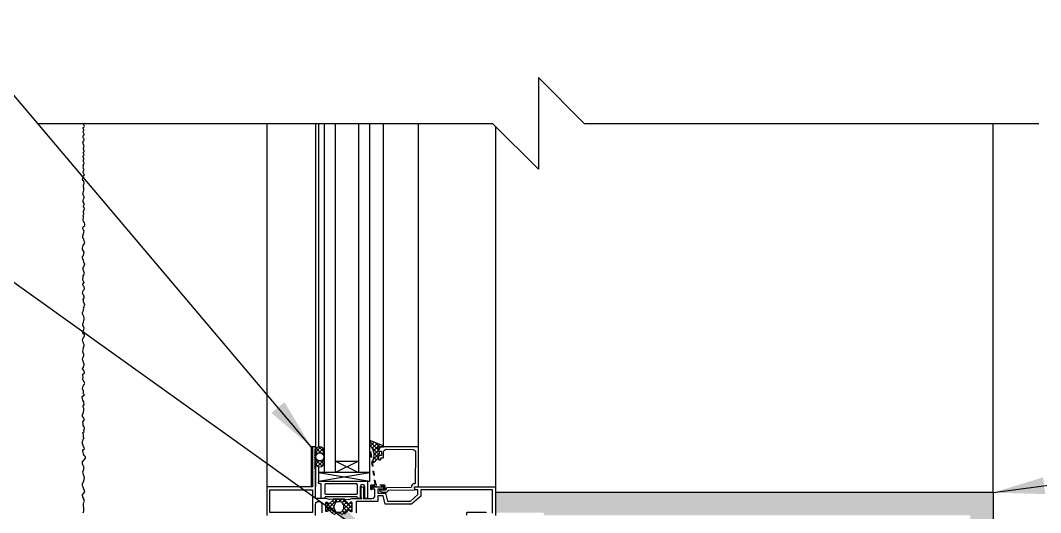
# Model space of a CAD drawing. Header units: inches. Extents: x 2854 to 3090, y 372 to 469.
# Drawn here: x 3048.29 to 3070.58, y 429.51 to 440.26 of the extents above; entities that cross this region are included whole.
import ezdxf

# ---------------------------------------------------------------- set-up
doc = ezdxf.new("R2010")
doc.units = ezdxf.units.IN
doc.header["$LTSCALE"] = 0.5
doc.header["$MEASUREMENT"] = 0
doc.linetypes.add('HIDDEN2', pattern=[0.1875, 0.125, -0.0625])
for name, color, linetype in [('HATCH', 12, 'CONTINUOUS'), ('LINE18', 9, 'CONTINUOUS'), ('line25', 2, 'CONTINUOUS'), ('LINE9', 9, 'CONTINUOUS'), ('TEXT', 4, 'CONTINUOUS')]:
    doc.layers.add(name, color=color, linetype=linetype)
doc.styles.add('DIM', font='romans.shx', dxfattribs={"width": 0.7})
doc.dimstyles.new('ext_12', dxfattribs={"dimscale": 12, "dimtxt": 0.09375, "dimasz": 0.09375, "dimexe": 0.09375, "dimexo": 0.0625, "dimgap": 0.0625, "dimtad": 1, "dimdec": 1, "dimzin": 3, "dimdsep": 46, "dimlunit": 4, "dimtxsty": 'DIM', "dimcen": 0.09, "dimdle": 0.09375, "dimclrt": 4, "dimadec": 0, "dimazin": 0, "dimtfac": 1, "dimtdec": 1, "dimtmove": 2, "dimatfit": 3, "dimfxl": 1, "dimfrac": 2, "dimtolj": 1, "dimtzin": 0, "dimarcsym": 0})

msp = doc.modelspace()

# ---------------------------------------------------------------- hatches: boundary and pattern name
at = {"layer": 'HATCH'}
h = msp.add_hatch(dxfattribs=at)
h.set_pattern_fill('ANSI37', color=256, scale=0.5, style=0)
h.set_pattern_definition([(45, (334.283646, -93.614926), (-0.0441941738, 0.0441941738), []), (135, (334.283646, -93.614926), (-0.0441941738, -0.0441941738), [])])
h.paths.add_polyline_path([(3054.927, 430.609), (3054.927, 430.856, 0.973119), (3054.737, 430.861), (3054.737, 430.609, 1.00028)])
h.paths.add_polyline_path([(3054.744, 430.732, -1), (3054.919, 430.732, -1)], flags=16)
h.paths.add_polyline_path([(3056.098, 430.95), (3056.222, 430.95, 0.392741), (3056.203, 430.976), (3055.927, 431.087), (3055.927, 430.982, -0.314564), (3055.981, 430.639), (3055.985, 430.613), (3056.011, 430.613, 0.149443), (3056.114, 430.732), (3056.114, 430.732, -0.192913), (3056.122, 430.753, 0.089226), (3056.136, 430.847), (3056.117, 430.85, -0.315299), (3056.115, 430.853)])
h.paths.add_polyline_path([(3055.46, 429.571, -0.772598), (3055.485, 429.557, 0.343149), (3055.489, 429.545), (3055.506, 429.536, 0.131652), (3055.51, 429.535), (3055.528, 429.535, 0.414214), (3055.536, 429.543), (3055.536, 429.732, 0.414214), (3055.528, 429.74), (3055.51, 429.74, 0.131652), (3055.506, 429.739), (3055.489, 429.73, 0.343149), (3055.485, 429.718, -0.772598), (3055.46, 429.703), (3055.352, 429.811), (3055.146, 429.811), (3055.038, 429.703, -0.772598), (3055.013, 429.718, 0.343149), (3055.009, 429.73), (3054.993, 429.739, 0.131652), (3054.989, 429.74), (3054.97, 429.74, 0.414214), (3054.962, 429.732), (3054.962, 429.543, 0.414214), (3054.97, 429.535), (3054.989, 429.535, 0.131652), (3054.993, 429.536), (3055.009, 429.545, 0.343149), (3055.013, 429.557, -0.772598), (3055.038, 429.571), (3055.146, 429.464), (3055.352, 429.464)])
h.paths.add_polyline_path([(3055.277, 429.752), (3055.222, 429.752, 0.323848), (3055.165, 429.711, 0.326502), (3055.165, 429.564, 0.323848), (3055.222, 429.522), (3055.277, 429.522, 0.323848), (3055.334, 429.564, 0.326502), (3055.334, 429.711, 0.323848)], flags=16)
h = msp.add_hatch(dxfattribs=at)
h.set_pattern_fill('AR-SAND', color=256, scale=0.25, style=0)
h.set_pattern_definition([(37.5, (248.96365, 36.8793), (-0.01574834, 0.48170594), [0, -0.38, 0, -0.425, 0, -0.40625]), (7.5, (248.96365, 36.8793), (0.44244418, 0.70553652), [0, -0.205, 0, -0.3425, 0, -0.13125]), (327.5, (248.65615, 36.8793), (0.778535465, 0.001414763), [0, -0.125, 0, -0.45, 0, -0.5875]), (317.5, (248.65615, 36.8793), (0.75153165, 0.21941889), [0, -0.0625, 0, -0.295, 0, -0.3375])])
h.paths.add_polyline_path([(3069.547, 429.952), (3058.672, 429.952), (3058.672, 429.452, -0.414214), (3058.734, 429.514), (3059.703, 429.514, -1), (3059.703, 429.452), (3069.547, 429.452)])
h.paths.add_polyline_path([(3069.547, 429.452), (3069.047, 429.452), (3069.047, 411.222), (3069.547, 411.222)])

# ---------------------------------------------------------------- linework, layer by layer
for p, q in [((3053.672, 438.013), (3053.672, 430.075)), ((3054.737, 438.013), (3054.737, 430.075)), ((3054.802, 438.013), (3054.802, 430.946)), ((3056.223, 430.95), (3056.223, 438.013)), ((3056.986, 430.95), (3056.986, 438.013)), ((3058.672, 437.949), (3058.672, 430.075)), ((3069.547, 429.952), (3069.547, 438.013)), ((3054.802, 430.519), (3054.802, 430.169)), ((3054.802, 430.389), (3055.927, 430.202)), ((3054.802, 430.202), (3055.927, 430.389)), ((3055.377, 429.811), (3055.122, 429.811))]:
    msp.add_line(p, q, dxfattribs=at)
msp.add_lwpolyline([(3049.66, 429.511), (3049.667, 429.531), (3049.675, 429.547), (3049.676, 429.569), (3049.674, 429.598), (3049.672, 429.617), (3049.666, 429.656), (3049.667, 429.709), (3049.676, 429.732), (3049.686, 429.766), (3049.672, 429.805), (3049.663, 429.831), (3049.652, 429.848), (3049.648, 429.9), (3049.664, 429.934), (3049.695, 429.966), (3049.683, 430.013), (3049.651, 430.085), (3049.646, 430.116), (3049.645, 430.152), (3049.673, 430.201), (3049.677, 430.216), (3049.689, 430.265), (3049.684, 430.306), (3049.673, 430.319), (3049.67, 430.336), (3049.661, 430.373), (3049.653, 430.406), (3049.665, 430.441), (3049.671, 430.454), (3049.674, 430.473), (3049.675, 430.52), (3049.663, 430.529), (3049.653, 430.556), (3049.648, 430.579), (3049.647, 430.621), (3049.671, 430.659), (3049.679, 430.667), (3049.71, 430.702), (3049.709, 430.734), (3049.687, 430.757), (3049.666, 430.788), (3049.658, 430.817), (3049.655, 430.869), (3049.67, 430.889), (3049.69, 430.909), (3049.682, 430.935), (3049.67, 430.959), (3049.657, 430.981), (3049.646, 431.016), (3049.646, 431.051), (3049.646, 431.071), (3049.656, 431.102), (3049.66, 431.117), (3049.678, 431.142), (3049.667, 431.157), (3049.668, 431.226), (3049.662, 431.232), (3049.651, 431.267), (3049.678, 431.287), (3049.677, 431.302), (3049.686, 431.353), (3049.68, 431.385), (3049.66, 431.416), (3049.657, 431.45), (3049.651, 431.496), (3049.68, 431.535), (3049.685, 431.546), (3049.673, 431.568), (3049.659, 431.598), (3049.647, 431.617), (3049.644, 431.648), (3049.656, 431.688), (3049.663, 431.711), (3049.675, 431.75), (3049.674, 431.785), (3049.66, 431.819), (3049.66, 431.842), (3049.678, 431.878), (3049.677, 431.919), (3049.674, 431.932), (3049.653, 431.969), (3049.648, 431.996), (3049.634, 432.048), (3049.691, 432.085), (3049.669, 432.105), (3049.666, 432.166), (3049.647, 432.22), (3049.654, 432.264), (3049.668, 432.293), (3049.678, 432.311), (3049.693, 432.339), (3049.672, 432.383), (3049.656, 432.404), (3049.65, 432.424), (3049.653, 432.447), (3049.658, 432.462), (3049.651, 432.51), (3049.652, 432.535), (3049.671, 432.553), (3049.685, 432.562), (3049.689, 432.577), (3049.674, 432.616), (3049.654, 432.632), (3049.646, 432.652), (3049.663, 432.693), (3049.669, 432.702), (3049.682, 432.733), (3049.681, 432.757), (3049.669, 432.791), (3049.659, 432.828), (3049.649, 432.839), (3049.648, 432.862), (3049.651, 432.897), (3049.664, 432.921), (3049.677, 432.942), (3049.675, 432.969), (3049.658, 433.004), (3049.653, 433.027), (3049.659, 433.065), (3049.666, 433.109), (3049.669, 433.128), (3049.684, 433.16), (3049.681, 433.177), (3049.67, 433.207), (3049.663, 433.221), (3049.651, 433.254), (3049.642, 433.294), (3049.657, 433.321), (3049.662, 433.33), (3049.684, 433.356), (3049.686, 433.375), (3049.686, 433.401), (3049.666, 433.403), (3049.659, 433.426), (3049.645, 433.455), (3049.659, 433.476), (3049.67, 433.494), (3049.675, 433.51), (3049.681, 433.539), (3049.655, 433.608), (3049.653, 433.628), (3049.663, 433.672), (3049.677, 433.701), (3049.682, 433.74), (3049.678, 433.768), (3049.671, 433.793), (3049.665, 433.809), (3049.649, 433.841), (3049.642, 433.86), (3049.642, 433.884), (3049.654, 433.901), (3049.669, 433.927), (3049.667, 433.96), (3049.672, 433.97), (3049.669, 433.991), (3049.681, 434.009), (3049.687, 434.038), (3049.692, 434.055), (3049.679, 434.08), (3049.666, 434.126), (3049.664, 434.143), (3049.66, 434.166), (3049.68, 434.205), (3049.682, 434.222), (3049.67, 434.267), (3049.655, 434.286), (3049.647, 434.303), (3049.652, 434.336), (3049.659, 434.355), (3049.667, 434.368), (3049.683, 434.386), (3049.688, 434.41), (3049.684, 434.443), (3049.675, 434.453), (3049.666, 434.462), (3049.651, 434.486), (3049.654, 434.501), (3049.678, 434.536), (3049.672, 434.547), (3049.66, 434.576), (3049.649, 434.611), (3049.661, 434.646), (3049.661, 434.667), (3049.66, 434.684), (3049.678, 434.718), (3049.685, 434.733), (3049.684, 434.756), (3049.676, 434.778), (3049.666, 434.799), (3049.66, 434.818), (3049.657, 434.85), (3049.659, 434.872), (3049.673, 434.891), (3049.689, 434.924), (3049.696, 434.947), (3049.674, 434.97), (3049.671, 434.992), (3049.666, 435.028), (3049.655, 435.038), (3049.647, 435.104), (3049.665, 435.131), (3049.67, 435.139), (3049.674, 435.164), (3049.681, 435.202), (3049.658, 435.241), (3049.644, 435.262), (3049.648, 435.292), (3049.655, 435.32), (3049.656, 435.35), (3049.689, 435.389), (3049.693, 435.407), (3049.687, 435.427), (3049.679, 435.452), (3049.676, 435.488), (3049.655, 435.507), (3049.649, 435.528), (3049.652, 435.55), (3049.664, 435.598), (3049.665, 435.603), (3049.671, 435.637), (3049.68, 435.668), (3049.661, 435.698), (3049.654, 435.721), (3049.656, 435.752), (3049.694, 435.786), (3049.694, 435.803), (3049.695, 435.815), (3049.687, 435.839), (3049.663, 435.872), (3049.656, 435.899), (3049.658, 435.922), (3049.668, 435.953), (3049.666, 435.981), (3049.657, 435.997), (3049.662, 436.003), (3049.668, 436.013), (3049.675, 436.021), (3049.676, 436.036), (3049.671, 436.049), (3049.667, 436.058), (3049.663, 436.072), (3049.669, 436.086), (3049.683, 436.129), (3049.691, 436.161), (3049.667, 436.182), (3049.669, 436.206), (3049.678, 436.244), (3049.679, 436.261), (3049.658, 436.297), (3049.661, 436.326), (3049.669, 436.357), (3049.683, 436.387), (3049.683, 436.401), (3049.671, 436.427), (3049.665, 436.436), (3049.657, 436.452), (3049.654, 436.475), (3049.656, 436.494), (3049.665, 436.526), (3049.677, 436.552), (3049.677, 436.574), (3049.671, 436.607), (3049.666, 436.628), (3049.665, 436.643), (3049.665, 436.663), (3049.673, 436.689), (3049.683, 436.706), (3049.671, 436.749), (3049.648, 436.771), (3049.655, 436.816), (3049.662, 436.847), (3049.665, 436.861), (3049.685, 436.89), (3049.677, 436.907), (3049.665, 436.93), (3049.66, 436.954), (3049.667, 436.977), (3049.674, 436.989), (3049.678, 437), (3049.672, 437.017), (3049.666, 437.027), (3049.662, 437.034), (3049.665, 437.065), (3049.659, 437.095), (3049.672, 437.114), (3049.672, 437.121), (3049.681, 437.149), (3049.676, 437.159), (3049.667, 437.172), (3049.662, 437.185), (3049.665, 437.206), (3049.665, 437.209), (3049.67, 437.225), (3049.672, 437.235), (3049.671, 437.247), (3049.657, 437.283), (3049.662, 437.304), (3049.684, 437.329), (3049.677, 437.343), (3049.667, 437.364), (3049.667, 437.386), (3049.679, 437.4), (3049.679, 437.406), (3049.679, 437.419), (3049.676, 437.427), (3049.666, 437.438), (3049.664, 437.448), (3049.669, 437.463), (3049.671, 437.472), (3049.667, 437.498), (3049.676, 437.505), (3049.679, 437.513), (3049.671, 437.547), (3049.661, 437.562), (3049.656, 437.571), (3049.658, 437.588), (3049.655, 437.609), (3049.666, 437.622), (3049.674, 437.632), (3049.68, 437.646), (3049.672, 437.68), (3049.666, 437.689), (3049.656, 437.704), (3049.658, 437.72), (3049.658, 437.741), (3049.675, 437.759), (3049.68, 437.767), (3049.678, 437.779), (3049.675, 437.79), (3049.668, 437.799), (3049.663, 437.805), (3049.657, 437.833), (3049.668, 437.848), (3049.674, 437.866), (3049.671, 437.883), (3049.66, 437.894), (3049.661, 437.924), (3049.682, 437.938), (3049.691, 437.954), (3049.68, 437.97), (3049.672, 437.983), (3049.661, 437.995), (3049.67, 438.013)], dxfattribs=at)
for points in [[(3056.098, 430.95), (3056.223, 430.95), (3056.223, 430.953, 0.36397), (3056.203, 430.976), (3055.927, 431.087), (3055.927, 430.982, -0.314564), (3055.981, 430.639), (3055.985, 430.613), (3056.011, 430.613, 0.264552), (3056.136, 430.847), (3056.117, 430.85, -0.315299), (3056.115, 430.853)], [(3054.737, 430.861), (3054.737, 430.609, 1), (3054.927, 430.609), (3054.927, 430.856, 0.973119)], [(3055.329, 429.721, 0.273456), (3055.277, 429.752), (3055.222, 429.752, 0.273456), (3055.169, 429.721), (3055.156, 429.698, 0.256981), (3055.156, 429.577), (3055.169, 429.554, 0.273456), (3055.222, 429.522), (3055.277, 429.522, 0.273456), (3055.329, 429.554), (3055.342, 429.577, 0.256981), (3055.342, 429.698)]]:
    msp.add_lwpolyline(points, format="xyb", close=True, dxfattribs=at)
msp.add_circle((3054.832, 430.732), 0.0875, dxfattribs=at)
at = {"layer": 'LINE18'}
for p, q in [((3054.927, 438.013), (3054.927, 430.389)), ((3055.927, 430.389), (3055.927, 438.013)), ((3054.643, 430.95), (3054.643, 430.075)), ((3054.737, 430.95), (3054.643, 430.95)), ((3054.643, 430.075), (3053.687, 430.075))]:
    msp.add_line(p, q, dxfattribs=at)
for points in [[(3055.129, 429.481), (3055.038, 429.571, 0.772598), (3055.013, 429.557, -0.343149), (3055.009, 429.545), (3054.993, 429.536, -0.131652), (3054.989, 429.535), (3054.97, 429.535, -0.414214), (3054.962, 429.543), (3054.962, 429.732, -0.414214), (3054.97, 429.74), (3054.989, 429.74, -0.131652), (3054.993, 429.739), (3055.009, 429.73, -0.343149), (3055.013, 429.718, 0.772598), (3055.038, 429.703), (3055.129, 429.794, 0.713293), (3055.121, 429.811), (3055.044, 429.801), (3054.959, 429.824, 0.065543), (3054.952, 429.825), (3054.737, 429.825), (3054.737, 430.46), (3054.717, 430.48), (3054.737, 430.5), (3054.717, 430.52), (3054.737, 430.54), (3054.717, 430.56), (3054.737, 430.58), (3054.717, 430.6), (3054.737, 430.62), (3054.717, 430.64), (3054.737, 430.66), (3054.717, 430.68), (3054.737, 430.7), (3054.717, 430.72), (3054.737, 430.74), (3054.717, 430.76), (3054.737, 430.78), (3054.717, 430.8), (3054.737, 430.82), (3054.717, 430.84), (3054.737, 430.86), (3054.717, 430.88), (3054.737, 430.9), (3054.737, 430.95), (3054.672, 430.95), (3054.672, 430.075), (3053.672, 430.075), (3053.672, 429.45)], [(3055.369, 429.481), (3055.46, 429.571, -0.772598), (3055.485, 429.557, 0.343149), (3055.489, 429.545), (3055.506, 429.536, 0.131652), (3055.51, 429.535), (3055.528, 429.535, 0.414214), (3055.536, 429.543), (3055.536, 429.732, 0.414214), (3055.528, 429.74), (3055.51, 429.74, 0.131652), (3055.506, 429.739), (3055.489, 429.73, 0.343149), (3055.485, 429.718, -0.772598), (3055.46, 429.703), (3055.369, 429.794, -0.713293), (3055.378, 429.811), (3055.455, 429.801), (3055.539, 429.824, -0.065543), (3055.546, 429.825), (3055.748, 429.825), (3055.738, 429.842), (3055.738, 430.075), (3055.788, 430.075), (3055.788, 429.842), (3055.778, 429.825), (3055.974, 429.825, 0.414214), (3056.036, 429.887), (3056.036, 430.025), (3055.974, 430.025), (3055.974, 430.033, -0.325505), (3055.994, 430.062), (3056.036, 430.075), (3056.208, 430.075, -0.414214), (3056.223, 430.06), (3056.223, 430.04, -0.414214), (3056.208, 430.025), (3056.101, 430.025), (3056.101, 429.942), (3056.265, 429.942), (3056.312, 429.767), (3056.812, 429.767), (3056.973, 429.907), (3056.973, 430.01), (3056.921, 430.01, -0.36397), (3056.911, 430.018), (3056.903, 430.063, -0.466308), (3056.913, 430.075), (3058.672, 430.075), (3058.672, 429.45)], [(3058.607, 429.5), (3058.607, 430.01), (3057.038, 430.01), (3057.038, 429.876), (3056.835, 429.702), (3056.262, 429.702), (3056.215, 429.877), (3056.101, 429.877), (3056.101, 429.76), (3055.627, 429.76), (3055.627, 429.508, -0.414214)], [(3054.737, 429.45), (3054.737, 429.692, -1), (3054.872, 429.692), (3054.872, 429.508, 0.414214)], [(3058.047, 429.46), (3058.047, 429.515, -0.414214), (3058.057, 429.525), (3058.452, 429.525, -0.414214), (3058.462, 429.515), (3058.462, 429.51, 0.414214)]]:
    msp.add_lwpolyline(points, format="xyb", dxfattribs=at)
at = {"layer": 'LINE18', "linetype": 'HIDDEN2'}
msp.add_lwpolyline([(3055.971, 430.09), (3056.226, 430.09, -0.414214), (3056.231, 430.085), (3056.231, 430.03, 1), (3056.256, 430.03), (3056.256, 430.102, 0.414214), (3056.243, 430.115), (3056.071, 430.115, -0.370632), (3056.059, 430.125), (3055.952, 430.828, 0.995096), (3055.934, 430.825), (3056.032, 430.129, -0.455835), (3056.02, 430.115), (3055.953, 430.115, 0.414214), (3055.941, 430.102), (3055.941, 430.03, 1), (3055.966, 430.03), (3055.966, 430.085, -0.414214)], format="xyb", close=True, dxfattribs=at)
at = {"layer": 'LINE18'}
for points in [[(3056.164, 430.697, -0.414214), (3056.179, 430.712), (3056.211, 430.712, 0.414214), (3056.226, 430.727), (3056.226, 430.837, -0.418403), (3056.288, 430.899), (3056.866, 430.891, -0.413933), (3056.925, 430.83), (3056.916, 430.16, -0.407793), (3056.901, 430.145, 0.413876), (3056.832, 430.074, -0.412234), (3056.817, 430.059), (3056.299, 430.052, 0.339454), (3056.284, 430.04), (3056.276, 430.006), (3056.168, 430.005), (3056.168, 430.01, 1), (3056.138, 430.01), (3056.138, 430.003, 0.372719), (3056.165, 429.974), (3056.185, 429.971), (3056.27, 429.96, 0.380036), (3056.325, 429.998), (3056.326, 430.002), (3056.895, 430.01, 0.457705), (3056.909, 430.028), (3056.902, 430.075), (3056.986, 430.075), (3056.986, 430.95), (3056.166, 430.95, 0.267949), (3056.153, 430.943), (3056.116, 430.879, 0.57735), (3056.129, 430.856), (3056.176, 430.856), (3056.176, 430.762), (3056.144, 430.762, 0.414214), (3056.114, 430.732), (3056.114, 430.678, 0.414214), (3056.129, 430.663), (3056.149, 430.663, 0.414214), (3056.164, 430.678)], [(3055.813, 429.835), (3055.813, 430.075, 1), (3055.713, 430.075), (3055.713, 429.835, -0.414214), (3055.703, 429.825), (3055.661, 429.825, -0.414214), (3055.651, 429.835), (3055.651, 429.846, 0.414214), (3055.641, 429.856), (3054.954, 429.856, 0.414214), (3054.944, 429.846), (3054.944, 429.835, -0.414214), (3054.934, 429.825), (3054.874, 429.825, -0.414214), (3054.864, 429.835), (3054.864, 430.14), (3054.833, 430.14, -1), (3054.833, 430.202), (3055.875, 430.202), (3055.875, 429.835, -0.414214), (3055.865, 429.825), (3055.823, 429.825, -0.414214)], [(3054.959, 430.14, 0.414214), (3054.944, 430.125), (3054.944, 429.933, 0.414214), (3054.959, 429.918), (3055.636, 429.918, 0.414214), (3055.651, 429.933), (3055.651, 430.125, 0.414214), (3055.636, 430.14)]]:
    msp.add_lwpolyline(points, format="xyb", close=True, dxfattribs=at)
for points in [[(3055.177, 430.389), (3055.177, 430.639), (3055.677, 430.639), (3055.677, 430.389)], [(3054.802, 430.202), (3055.927, 430.202), (3055.927, 430.389), (3054.802, 430.389)], [(3054.672, 430.01), (3054.672, 429.515), (3053.737, 429.515), (3053.737, 430.01)]]:
    msp.add_lwpolyline(points, close=True, dxfattribs=at)
at = {"layer": 'line25', "color": 12}
for p, q in [((3055.177, 430.389), (3055.177, 438.013)), ((3055.677, 438.013), (3055.677, 430.389)), ((3055.177, 430.639), (3055.677, 430.389)), ((3055.677, 430.639), (3055.177, 430.389))]:
    msp.add_line(p, q, dxfattribs=at)
at = {"layer": 'LINE9'}
for p, q in [((3059.608, 439.013), (3059.608, 437.013)), ((3059.608, 439.013), (3060.608, 438.013)), ((3048.67, 438.013), (3058.608, 438.013)), ((3059.608, 437.013), (3058.608, 438.013)), ((3060.608, 438.013), (3070.547, 438.013)), ((3069.547, 429.952), (3058.672, 429.952)), ((3069.547, 429.952), (3069.547, 411.222))]:
    msp.add_line(p, q, dxfattribs=at)

# ---------------------------------------------------------------- leaders
at = {"layer": 'TEXT'}
for points in [[(3054.643, 430.95), (3045.001, 442.334), (3043.971, 442.334)], [(3056.222, 428.769), (3043.97, 437.515), (3042.94, 437.515)], [(3069.547, 429.952), (3075.238, 430.711), (3080.839, 430.711)]]:
    msp.add_leader(points, dimstyle='ext_12', override={"dimgap": 0.0625, "dimtad": 0}, dxfattribs=at)

doc.saveas('drawing.dxf')
